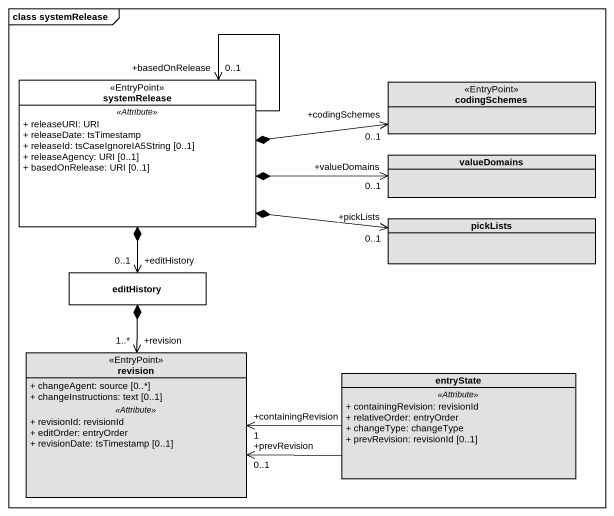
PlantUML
@startuml
mainframe class systemRelease
hide circle
hide empty members
skinparam classAttributeIconSize 0
class systemRelease <<EntryPoint>> #FFFFFF {
  .. <<Attribute>> ..
  + releaseURI: URI
  + releaseDate: tsTimestamp
  + releaseId: tsCaseIgnoreIA5String [0..1]
  + releaseAgency: URI [0..1]
  + basedOnRelease: URI [0..1]
}
class codingSchemes <<EntryPoint>> #E1E1E1
class valueDomains #E1E1E1
class pickLists #E1E1E1
class editHistory #FFFFFF
class revision <<EntryPoint>> #E1E1E1 {
  + changeAgent: source [0..*]
  + changeInstructions: text [0..1]
  .. <<Attribute>> ..
  + revisionId: revisionId
  + editOrder: entryOrder
  + revisionDate: tsTimestamp [0..1]
}
class entryState #E1E1E1 {
  .. <<Attribute>> ..
  + containingRevision: revisionId
  + relativeOrder: entryOrder
  + changeType: changeType
  + prevRevision: revisionId [0..1]
}
systemRelease --> "+basedOnRelease\n0..1" systemRelease
codingSchemes "+codingSchemes\n0..1" <-left-* systemRelease
valueDomains "+valueDomains\n0..1" <-left-* systemRelease
pickLists "+pickLists\n0..1" <-left-* systemRelease
editHistory "+editHistory\n0..1" <-up-* systemRelease
revision "+revision\n1..*" <-up-* editHistory
entryState -left-> "+containingRevision\n1" revision
entryState -left-> "+prevRevision\n0..1" revision
@enduml
